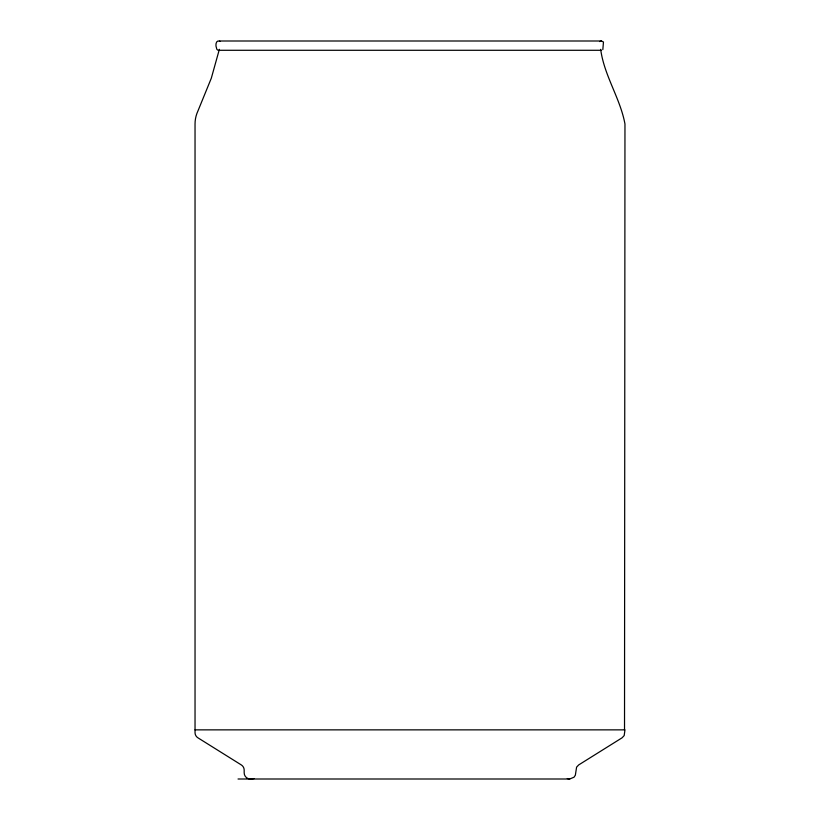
<?xml version="1.0" encoding="UTF-8"?>
<svg xmlns="http://www.w3.org/2000/svg" width="820" height="820" viewBox="0 0 820 820"><rect width="100%" height="100%" fill="white"/><g stroke="black" fill="none" stroke-linecap="round" stroke-linejoin="round"><path stroke-width="1.23" d="M624.522 729.861L624.963 123.994C620.289 98.328 604.155 75.686 600.681 49.364M219.36 49.343L211.314 78.207L197.927 110.997A30.709 30.709 0 0 0 195.037 123.994L195.037 732.608A6.14 6.14 0 0 0 197.927 737.816L241.285 764.916A6.14 6.14 0 0 1 244.175 770.123L244.175 772.86A6.14 6.14 0 0 0 250.315 779L254.138 778.59M602.833 49.661L603.458 41.994L601.47 41L219.452 41M599.645 41.564L601.47 41M238.036 779L569.685 779L574.031 777.206L575.353 775.207L576.593 767.141L578.715 764.916L622.072 737.816L624.184 735.581L624.963 729.861L195.037 729.861M601.316 50.286L218.684 50.286A2.152 2.152 0 0 1 216.541 48.144C215.158 45.008 215.957 39.257 220.16 41.389M567.297 778.549L569.685 779"/></g></svg>
